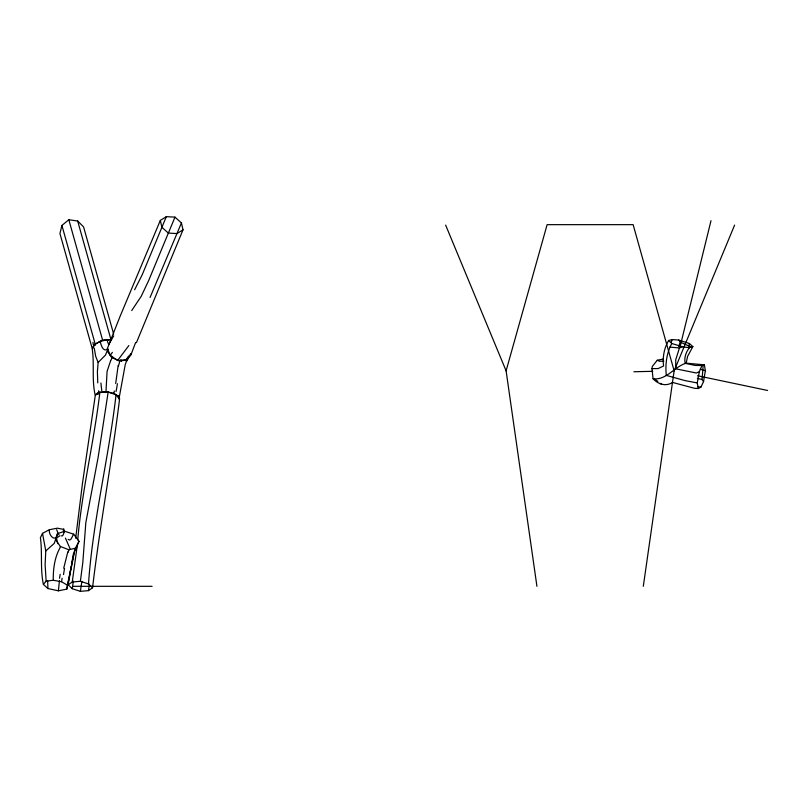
<?xml version="1.0" encoding="UTF-8"?>
<svg xmlns="http://www.w3.org/2000/svg" width="808" height="808" viewBox="0 0 808 808"><rect width="100%" height="100%" fill="white"/><g stroke="black" fill="none" stroke-linecap="round" stroke-linejoin="round"><path stroke-width="1.21" d="M98.061 394.334L98.101 392.749M71.064 568.721L66.801 589.113L58.378 590.81L47.925 588.547L43.38 584.366L46.147 581.174L53.237 580.255C53.156 569.196 54.51 557.954 59.843 548.097A12.585 3.262 -56.5 0 0 60.418 546.45M663.287 359.015L657.278 360.247L652.308 366.438L651.955 368.64L658.177 368.569L663.57 365.994C662.469 357.328 664.115 347.925 668.701 340.461L672.317 339.572L678.76 340.057L689.406 343.521L688.466 347.521M118.544 398.889L119.342 396.859L113.857 393.294L105.979 391.658L107.08 371.397L110.696 360.479M651.955 368.64L653.076 378.73C666.257 380.608 674.579 366.489 686.184 363.156L687.578 356.419L692.87 346.592L689.406 343.521M77.75 539.825C81.911 490.294 94.041 441.875 99.838 392.526L108.171 392.042L116.039 394.849L119.624 398.718C111.797 461.913 100.02 524.543 92.556 587.77L88.496 590.638L80.376 591.345L72.255 588.699L68.195 584.871L71.185 566.408M58.378 590.81L59.449 580.669M63.66 532.199L63.266 529.321L57.328 528.18L49.339 529.735L42.531 533.341L45.773 550.975L45.117 564.721L46.147 581.174M703.556 381.588L702.071 379.518L703.192 364.721L704.344 364.539L705.354 370.69L703.556 381.588L700.91 387.123L698.304 388.486L694.708 388.345L672.448 382.416C666.075 386.85 658.005 384.234 653.076 378.73L654.005 378.76M94.243 348.056L95.667 356.277L98.132 362.439L97.394 371.731L97.768 382.911M75.78 549.157L79.002 541.289L73.649 534.159L64.68 531.26L57.479 533.644C56.146 542.925 48.51 535.886 49.339 529.735M77.204 545.885L72.255 582.002L68.195 584.871M75.669 538.168L82.527 482.972L95.314 395.233L99.838 392.526M72.255 588.699L73.336 581.184M72.255 582.002L80.376 581.295L82.79 562.802L85.84 522.524L98.152 457.237L108.171 392.042M80.376 591.345L81.861 581.336M115.685 383.507L118.16 365.499M92.556 587.77L88.496 583.932C92.859 520.261 108.757 458.197 116.039 394.849M88.496 590.638L89.415 584.194M643.309 586.315L674.145 370.832L734.603 225.109M66.801 589.113L67.397 585.204L61.57 581.75L62.105 578.225M118.231 397.364L118.513 395.566M57.479 533.644L54.267 543.35L45.773 550.975M63.721 568.206L67.791 551.985M71.599 564.065L73.467 553.51M71.266 567.994L74.356 552.066A20.877 15.049 66.8 0 1 75.811 549.198M698.304 388.486L697.254 382.921L699.304 371.791L701.95 365.58L704.344 364.539M119.342 396.859L125.23 364.701A24.755 16.594 63.8 0 1 126.402 361.752L130.886 353.712L130.219 354.449M114.372 390.981L113.857 393.294M67.397 585.204L74.619 550.248M107.979 349.127L105.434 355.166L98.132 362.439M61.913 225.442L59.933 233.522L92.243 348.702L95.182 344.026L102.566 340.027L110.948 339.602L77.679 221.018L68.821 219.746L61.913 225.442L95.506 345.178M679.841 347.632L711 220.675M64.68 531.26L62.963 535.239A5.323 2.555 -85.2 0 1 62.004 535.946L61.014 535.825M536.936 586.315L506.101 370.832L547.117 224.654L633.129 224.654L674.145 370.832M668.701 340.461L671.781 343.501C666.57 353.035 665.146 364.64 666.297 375.387L685.022 380.608L697.254 382.921M74.851 549.349L79.002 541.289M135.593 342.582L130.805 355.227L125.927 359.853L117.615 360.469L110.292 355.338L107.363 348.47L120.19 316.1L160.327 220.412L166.317 216.655L174.982 217.14L181.436 222.937L183.012 229.815L136.431 342.663M678.659 346.41L680.255 342.097L678.76 340.057M110.292 355.338L112.373 352.349M117.615 360.469L128.856 345.571M692.87 346.592L689.456 347.703L682.508 346.773L679.427 347.935L675.73 359.812L675.71 368.812L696.294 373.003L699.304 371.791M166.317 216.655L142.218 274.74L134.613 289.799M174.982 217.14L148.672 280.538L141.228 296.304L131.714 310.555M181.436 222.937L150.056 297.475M125.927 359.853L129.048 355.702M119.261 362.146L119.756 361.014L127.563 359.812M671.266 341.986L672.317 339.572M126.078 361.035L128.523 356.611M42.531 533.341L40.4 537.643C42.531 553.137 40.107 568.953 43.38 584.366M73.649 534.159C72.326 535.734 70.882 542.229 68.145 539.37M108.555 344.905L113.696 335.865M689.456 347.703C685.942 351.874 683.992 357.894 685.154 363.327L695.042 365.408L701.95 365.58M107.828 348.925C103.121 352.854 100.96 344.784 100.182 341.4L108.04 339.592L111.191 339.956M105.979 391.658L98.808 392.203L95.142 394.961C91.718 379.891 94.445 364.418 92.274 349.288L93.809 345.087L100.182 341.4M59.6 535.967L56.459 538.067L57.853 543.713M183.012 229.815L177.023 233.573L168.357 233.088L161.903 227.29L160.327 220.412M76.689 547.885L68.872 549.763L60.378 546.481L55.661 539.845M663.863 361.146L659.55 361.267L657.278 360.247M633.876 371.751L652.753 371.316M73.427 586.315L152.096 586.315M703.192 364.721L686.184 363.156M669.691 347.097L679.427 347.935M697.981 386.749L700.91 387.123M700.273 369.246L705.354 370.69M53.237 580.255L61.57 581.75M697.506 375.74L767.6 390.466M702.071 379.518L697.334 378.376M671.781 343.501L682.508 346.773M80.376 581.295L88.496 583.932M680.255 342.097L692.294 347.551M119.756 361.014L111.787 357.591L107.393 351.167M654.975 379.417L657.884 381.386M77.679 221.018L83.578 226.886L113.635 333.997M70.104 548.773L65.438 538.108M445.642 225.109L506.101 370.832M660.793 383.366L661.116 384.194M120.958 359.823L121.513 361.388M108.04 339.592L108.262 340.259M68.821 219.746L102.566 340.027M98.616 390.749L98.808 392.203M47.925 588.547L47.652 580.79M67.852 552.561A14.625 3.464 -76.7 0 1 68.862 550.359M59.529 578.286A160.065 36.198 -80.7 0 1 60.166 574.296M63.519 574.569A173.286 27.836 -80.7 0 1 64.519 568.438M59.035 534.906A23.826 9.151 88.3 0 1 56.661 529.614M64.569 531.31A38.592 21.099 -86.1 0 1 63.711 528.806M118.443 366.054A17.352 5.606 -85.4 0 1 119.443 362.802M112.171 357.015A14.191 1.98 -62.6 0 1 111.1 359.984M117.402 383.719A74.124 43.895 -81.2 0 1 116.039 391.496M101.788 390.618A130.936 98.182 75.2 0 1 100.919 383.012M108.888 344.673A27.704 14.473 -85.9 0 1 107.434 341.481M92.96 342.299A42.42 2.535 79.2 0 1 93.374 345.036"/></g></svg>
